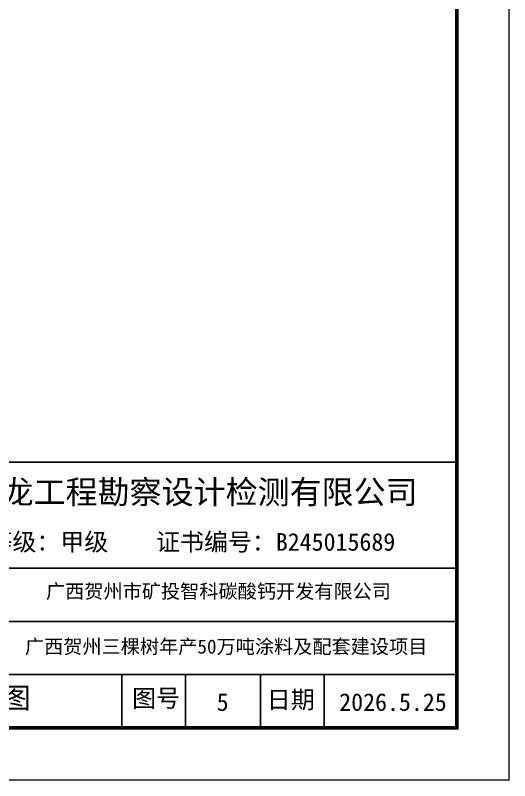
# Model space of a CAD drawing. Header units: millimetres. Extents: x 7577 to 20709, y -191 to 3630.
# Drawn here: x 10495.8 to 10598.1, y 466.9 to 625 of the extents above; entities that cross this region are included whole.
import ezdxf

# ---------------------------------------------------------------- set-up
doc = ezdxf.new("R2010")
doc.units = ezdxf.units.MM
doc.layers.add('GiCAD_PouMian', color=7, linetype='Continuous')
doc.layers.add('GiCAD_TuLi', color=7, linetype='Continuous')
doc.styles.get("Standard").update_dxf_attribs({"font": ''})
doc.styles.get('Standard').set_extended_font_data('SimSun')

msp = doc.modelspace()

# ---------------------------------------------------------------- linework, layer by layer
at = {"color": 7}
for p, q in [((10517.87, 488.77), (10517.87, 477.79)), ((10531.01, 488.77), (10531.01, 477.79)), ((10546.57, 488.77), (10546.57, 477.79)), ((10559.71, 488.77), (10559.71, 477.79))]:
    msp.add_line(p, q, dxfattribs=at)
msp.add_lwpolyline([(10401.88, 532.69), (10587.16, 532.69)], dxfattribs=at)
at = {"color": 7, "lineweight": -3}
for points in [[(10401.88, 510.73), (10587.16, 510.73)], [(10401.88, 499.75), (10587.16, 499.75)], [(10401.88, 488.77), (10587.16, 488.77)]]:
    msp.add_lwpolyline(points, dxfattribs=at)
at = {"layer": 'GiCAD_PouMian'}
for points, const_width in [([(10144.34, 466.99), (10597.94, 466.99), (10597.94, 787.75), (10144.34, 787.75), (10144.34, 466.99)], 0.27), ([(10171.34, 477.79), (10587.14, 477.79), (10587.14, 776.95), (10171.34, 776.95), (10171.34, 477.79), (10587.14, 477.79)], 0.756)]:
    msp.add_lwpolyline(points, dxfattribs=dict(at, const_width=const_width))
at = {"layer": 'GiCAD_TuLi', "color": 7}
msp.add_line((10401.88, 477.79), (10587.14, 477.79), dxfattribs=at)

# ---------------------------------------------------------------- texts
at = {"color": 7, "attachment_point": 1}
for s, insert, char_height, width in [('{\\fSimSun|b0|i0|c134|p0;广西昇龙工程勘察设计检测有限公司}', (10473.16, 528.91), 4.8516, 145.8449), ('{\\fSimSun|b0|i0|c134|p2;资质等级：甲级    证书编号：B245015689}', (10480.39, 518), 3.6316, 127.8322), ('{\\fSimSun|b0|i0|c134|p49;广西贺州市矿投智科碳酸钙开发有限公司}', (10502.19, 507.44), 2.9053, 100.3244), ('{\\fSimSun|b0|i0|c134|p49;广西贺州三棵树年产50万吨涂料及配套建设项目}', (10497.84, 496.02), 2.9053, 100.3244), ('{\\fSimSun|b0|i0|c134|p49;   剖面图}', (10472.32, 486.14), 4.3579, 91.1531), ('\\fSimSun|b0|i0|c134|p49;图号', (10520, 485.72), 3.6316, 75.9609), ('\\fSimSun|b0|i0|c134|p49;日期', (10547.85, 485.42), 3.6316, 75.9609), ('{\\fSimSun|b0|i0|c134|p49;  5 }', (10532.55, 484.91), 3.6316, 75.9609), ('{\\fSimSun|b0|i0|c134|p2; 2026.5.25}', (10560.35, 484.91), 3.6316, 75.9609)]:
    msp.add_mtext(s, dxfattribs=dict(at, insert=insert, char_height=char_height, width=width))

doc.saveas('drawing.dxf')
